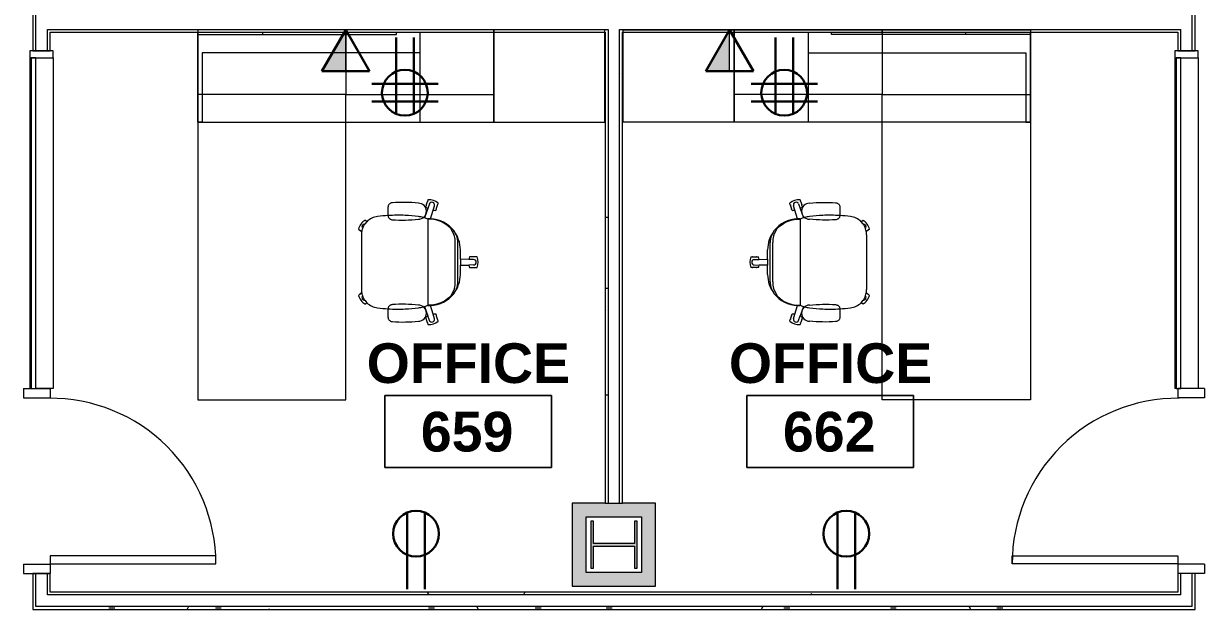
# Model space of a CAD drawing. Header units: inches. Extents: x -1180 to 2011, y -268 to 2143.
# Drawn here: x 895.5 to 1150.8, y 1236.2 to 1362.8 of the extents above; entities that cross this region are included whole.
import ezdxf

# ---------------------------------------------------------------- set-up
doc = ezdxf.new("R2010")
doc.units = ezdxf.units.IN
doc.header["$MEASUREMENT"] = 0
for name, color, linetype, lineweight in [('A-ANNO-NOTE', 131, 'Continuous', 13), ('A-AREA-IDEN', 2, 'Continuous', 9), ('A-DOOR', 31, 'Continuous', 13), ('A-DOOR-FRAM', 31, 'Continuous', 20), ('A-GLAZ-CURT', 52, 'Continuous', 9), ('A-GLAZ-CWMG', 51, 'Continuous', 13), ('A-WALL', 113, 'Continuous', 13), ('A-WALL-PATT', 111, 'Continuous', 13), ('I-FURN', 30, 'Continuous', 9), ('I-WALL', 2, 'Continuous', 13), ('S-COLS', 52, 'Continuous', 13)]:
    doc.layers.add(name, color=color, linetype=linetype, lineweight=lineweight)
doc.styles.add('Swis721 Lt BT_B', font='', dxfattribs={"height": 8.583975})
doc.styles.get('Swis721 Lt BT_B').set_extended_font_data('Swis721 Lt BT', bold=True)
pattern_1 = [(0, (0, 0), (30.72, 7.68), [1.267, -21.773, 1.267, -21.773, -122.88]), (0, (0, 0), (30.72, 7.68), [-46.08, 1.267, -44.813, 1.267, -21.773, -53.76]), (0, (0, 0), (30.72, 7.68), [-115.2, 1.267, -14.093, 1.267, -37.133]), (120, (11.52, 3.84), (-22.011075, 22.7643), [1.267, -21.773, 1.267, -21.773, -122.88]), (120, (11.52, 3.84), (-22.011075, 22.7643), [-46.08, 1.267, -44.813, 1.267, -21.773, -53.76]), (120, (11.52, 3.84), (-22.011075, 22.7643), [-115.2, 1.267, -14.093, 1.267, -37.133]), (240, (15.36, 19.2), (-8.708925, -30.4443), [1.267, -21.773, 1.267, -21.773, -122.88]), (240, (15.36, 19.2), (-8.708925, -30.4443), [-46.08, 1.267, -44.813, 1.267, -21.773, -53.76]), (240, (15.36, 19.2), (-8.708925, -30.4443), [-115.2, 1.267, -14.093, 1.267, -37.133])]

# ---------------------------------------------------------------- blocks, each defined once
blk = doc.blocks.new('HP-Bearing Pile-Column - HP10X57-5580024-6TH FLOOR POWER _ SIGNAL')
at = {"layer": 'S-COLS', "lineweight": 9}
blk.add_hatch(color=7, dxfattribs=at).paths.add_polyline_path([(-5.1, 5), (-5.1, 4.435), (-0.2825, 4.435), (-0.2825, -4.435), (-5.1, -4.435), (-5.1, -5), (5.1, -5), (5.1, -4.435), (0.2825, -4.435), (0.2825, 4.435), (5.1, 4.435), (5.1, 5), (-4.9623, 5)], flags=0)
at = {"layer": 'S-COLS', "color": 8, "lineweight": 20}
for p, q in [((5.1, 5), (-5.1, 5)), ((-5.1, 5), (-5.1, 4.435)), ((-5.1, 4.435), (-0.2825, 4.435)), ((-0.2825, 4.435), (-0.2825, -4.435)), ((0.2825, -4.435), (0.2825, 4.435)), ((0.2825, 4.435), (5.1, 4.435)), ((5.1, 4.435), (5.1, 5)), ((-0.2825, -4.435), (-5.1, -4.435)), ((-5.1, -4.435), (-5.1, -5)), ((-5.1, -5), (5.1, -5)), ((5.1, -4.435), (0.2825, -4.435)), ((5.1, -5), (5.1, -4.435))]:
    blk.add_line(p, q, dxfattribs=at)
blk = doc.blocks.new('Single Flush - OTJ_SOLIDFLUSH_ALUM-5011040-6TH FLOOR POWER _ SIGNAL')
at = {"layer": 'A-DOOR', "lineweight": 20}
for p, q in [((16.15625, -1.875), (17.90625, -1.875)), ((16.15625, -37.6875), (16.15625, -1.875)), ((17.90625, -1.875), (17.90625, -37.6875)), ((17.90625, -37.6875), (16.15625, -37.6875))]:
    blk.add_line(p, q, dxfattribs=at)
at = {"layer": 'A-DOOR', "lineweight": 9}
blk.add_arc((17.90625, -1.875), 35.8125, 179.5, 270, dxfattribs=at)
at = {"layer": 'A-DOOR-FRAM'}
for p, q in [((-20, 3.875), (-20, -1.875)), ((-20, 3.875), (-18, 3.875)), ((-18, 3.875), (-18, -1.875)), ((18.000004, 3.875), (18.000004, -1.875)), ((18.000004, 3.875), (20.000004, 3.875)), ((20.000004, 3.875), (20.000004, -1.875)), ((-20, -1.875), (-18, -1.875)), ((18.000004, -1.875), (20.000004, -1.875))]:
    blk.add_line(p, q, dxfattribs=at)
blk = doc.blocks.new('Single Flush - OTJ_SOLIDFLUSH_ALUM-5015488-6TH FLOOR POWER _ SIGNAL')
at = {"layer": 'A-DOOR', "lineweight": 20}
for p, q in [((16.15625, 37.6875), (16.15625, 1.875)), ((17.90625, 37.6875), (16.15625, 37.6875)), ((17.90625, 1.875), (17.90625, 37.6875)), ((16.15625, 1.875), (17.90625, 1.875))]:
    blk.add_line(p, q, dxfattribs=at)
at = {"layer": 'A-DOOR', "lineweight": 9}
blk.add_arc((17.90625, 1.875), 35.8125, 90, 180.5, dxfattribs=at)
at = {"layer": 'A-DOOR-FRAM'}
for p, q in [((-20, -3.875), (-20, 1.875)), ((-20, 1.875), (-18, 1.875)), ((-18, -3.875), (-18, 1.875)), ((18.000004, -3.875), (18.000004, 1.875)), ((18.000004, 1.875), (20.000004, 1.875)), ((20.000004, -3.875), (20.000004, 1.875)), ((-20, -3.875), (-18, -3.875)), ((18.000004, -3.875), (20.000004, -3.875))]:
    blk.add_line(p, q, dxfattribs=at)
blk = doc.blocks.new('Table-Teknion-Credenza_Top_for_Freestanding_Storage - CJCT20064-V79-6TH FLOOR POWER _ SIGNAL')
at = {"layer": 'I-FURN'}
for p, q in [((-32, 9.46), (-32, 9)), ((-32, 9), (-32, -10)), ((32, -4), (32, 9.46)), ((32, -10), (32, -4)), ((-32, -10), (32, -10))]:
    blk.add_line(p, q, dxfattribs=at)
blk = doc.blocks.new('Storage-Teknion-Wall_Panel_Open_Shelves - CJWO3HF1432-V35-6TH FLOOR POWER _ SIGNAL')
at = {"layer": 'I-FURN'}
for p, q in [((16, 1), (-16, 1)), ((-16, 1), (-16, -13)), ((16, -13), (16, 1)), ((-16, -13), (16, -13))]:
    blk.add_line(p, q, dxfattribs=at)
blk = doc.blocks.new('Storage-Teknion-Wall_Panel_Under_Wall_Mount_Storage_Tackable - CJWUT2HF32-V36-6TH FLOOR POWER _ SIGNAL')
at = {"layer": 'I-FURN'}
for p, q in [((16, 0), (-16, 0)), ((-16, 0), (-16, -1)), ((-16, -1), (16, -1)), ((16, -1), (16, 0))]:
    blk.add_line(p, q, dxfattribs=at)
blk = doc.blocks.new('Support-Teknion-Power_Trunk_with_End_Gable - CJPTG292048-V80-6TH FLOOR POWER _ SIGNAL')
at = {"layer": 'I-FURN'}
for p, q in [((23, 15), (24, 15)), ((23, 9), (23, 15)), ((24, 15), (24, 9)), ((23, 0), (23, 9)), ((24, 9), (24, -4)), ((-24, 0), (-8, 0)), ((-24, -4.46), (-24, 0)), ((-8, 0), (23, 0)), ((-19, -4), (-19, -4.46)), ((10, -4), (-19, -4)), ((10, -4.46), (10, -4)), ((24, -4), (24, -4.46))]:
    blk.add_line(p, q, dxfattribs=at)
blk = doc.blocks.new('Table-Teknion-Run_Off_Fixed_Journal_Leg - CJRF3266-5487157-6TH FLOOR POWER _ SIGNAL')
at = {"layer": 'I-FURN'}
for p, q in [((33, 16), (-33, 16)), ((-33, 16), (-33, -16)), ((33, -16), (33, 16)), ((-33, -16), (33, -16))]:
    blk.add_line(p, q, dxfattribs=at)
blk = doc.blocks.new('Storage-Teknion-Tower_Pedestal_Coat_and_Open_Shelves - CJTPF692024-5487170-6TH FLOOR POWER _ SIGNAL')
at = {"layer": 'I-FURN'}
for p, q in [((12, 20), (-12, 20)), ((-12, 20), (-12, 0)), ((12, 0), (12, 20)), ((-12, 0), (12, 0))]:
    blk.add_line(p, q, dxfattribs=at)
blk = doc.blocks.new('Chair-Teknion-Projek - No Headrest_  Fixed T-Arms-5429065-6TH FLOOR POWER _ SIGNAL')
at = {"layer": 'I-FURN'}
for p, q in [((-1.18, 13.82), (-1.18, 13.45)), ((-1.18, 13.33), (-1.18, 12.66)), ((-0.6, 13.04), (-0.61, 12.02)), ((0.6, 13.04), (0.61, 12.02)), ((1.18, 13.45), (1.18, 13.82)), ((1.18, 12.66), (1.18, 13.33)), ((-1.18, 12.54), (-1.18, 12.17)), ((-0.61, 12.02), (-0.63, 10.17)), ((0.64, 10.17), (0.61, 12.02)), ((1.18, 12.17), (1.18, 12.54)), ((4.23, 9.61), (-4.23, 9.61)), ((4.23, 9.07), (-4.23, 9.07)), ((-0.63, 10.17), (-2.65, 10.17)), ((-0.63, 10.17), (0.64, 10.17)), ((2.65, 10.17), (0.64, 10.17)), ((-12.42, 5.28), (-12.78, 5.39)), ((-11.67, 5.03), (-12.31, 5.24)), ((12.31, 5.24), (11.67, 5.03)), ((12.78, 5.39), (12.42, 5.28)), ((-13.51, 3.15), (-13.15, 3.03)), ((-13.04, 2.99), (-12.4, 2.79)), ((-12.59, 3.46), (-11.62, 3.13)), ((-12.29, 2.75), (-11.93, 2.64)), ((-11.24, 4.3), (-12.21, 4.6)), ((-11.2, 4.88), (-11.56, 5)), ((-9.39, 3.16), (9.39, 3.16)), ((11.56, 5), (11.2, 4.88)), ((12.22, 4.6), (11.24, 4.3)), ((12.59, 3.46), (11.62, 3.13)), ((11.93, 2.64), (12.29, 2.75)), ((12.4, 2.79), (13.04, 2.99)), ((13.15, 3.03), (13.51, 3.15)), ((-11.87, -5.48), (-11.02, -5.48)), ((-11.02, -5.48), (-10.17, -5.48)), ((10.17, -5.48), (11.02, -5.48)), ((11.02, -5.48), (11.87, -5.48)), ((-8.86, -10.18), (-9.08, -10.49)), ((-8.76, -10.04), (-8.79, -10.09)), ((8.79, -10.09), (8.76, -10.04)), ((9.08, -10.49), (8.86, -10.18)), ((-7.17, -11.87), (-6.95, -11.57)), ((-6.88, -11.48), (-6.65, -11.17)), ((-5.91, -11.24), (5.91, -11.24)), ((6.65, -11.17), (6.88, -11.48)), ((6.95, -11.57), (7.17, -11.87))]:
    blk.add_line(p, q, dxfattribs=at)
at = {"layer": 'I-FURN', "flags": 128}
for points in [[(-11.62, 3.13), (-10.6, 2.79), (-9.58, 2.44)], [(-9.39, 3.72), (-10.32, 4.01), (-11.24, 4.3)], [(11.24, 4.3), (10.32, 4.01), (9.39, 3.72)], [(9.58, 2.44), (10.6, 2.79), (11.62, 3.13)]]:
    blk.add_lwpolyline(points, dxfattribs=at)
at = {"layer": 'I-FURN'}
for centre, radius, start, end in [((0, 10.37), 3.64, 71.0766, 108.9234), ((-1.12, 13.45), 0.062, 180, 255.4949), ((-1.12, 13.33), 0.062, 104.5051, 180), ((0, 12.99), 0.6, 4.6052, 175.3948), ((1.12, 13.45), 0.062, 284.5051, 0), ((1.12, 13.33), 0.062, 0, 75.4949), ((-1.12, 12.66), 0.062, 180, 255.4949), ((-1.12, 12.54), 0.062, 104.5051, 180), ((0, 15.62), 3.65, 251.125, 260.3423), ((0, 15.62), 3.65, 279.6577, 288.875), ((1.12, 12.66), 0.062, 284.5051, 0), ((1.12, 12.54), 0.062, 360, 75.4949), ((-2.64, 3.42), 6.76, 128.2502, 177.4222), ((-2.65, 3.42), 6.75, 90, 128.2502), ((-4.23, 5.34), 4.26, 110.8332, 127.5604), ((-4.23, 5.34), 4.26, 90, 110.8332), ((-4.46, 4.82), 4.25, 86.8142, 106.3928), ((2.65, 3.42), 6.75, 51.7498, 90), ((4.23, 5.34), 4.26, 69.1668, 90), ((4.46, 4.82), 4.25, 73.6072, 93.1858), ((4.23, 5.34), 4.26, 52.4396, 69.1668), ((2.64, 3.42), 6.76, 2.5778, 51.7498), ((-9.87, 3.21), 3.64, 143.0766, 180.9234), ((-12.44, 5.22), 0.062, 356.5051, 72), ((-12.33, 5.18), 0.062, 72, 147.4949), ((12.33, 5.18), 0.062, 32.5051, 108), ((12.44, 5.22), 0.062, 108, 183.4949), ((9.87, 3.21), 3.64, 359.0766, 36.9234), ((-13.13, 3.09), 0.062, 252, 327.4949), ((-13.02, 3.05), 0.062, 176.5051, 252), ((-12.36, 4.01), 0.6, 75.7003, 247.3948), ((-11.07, 1.13), 1.68, 88.2371, 181.0514), ((-12.38, 2.85), 0.062, 252, 327.4949), ((-12.27, 2.81), 0.062, 176.5051, 252), ((-14.86, 4.83), 3.65, 323.125, 332.3423), ((-11.69, 4.98), 0.062, 356.5051, 72), ((-11.58, 4.94), 0.062, 72, 147.4949), ((-14.86, 4.83), 3.65, 351.6577, 0.875), ((-10.97, 1.13), 1.68, 358.9487, 91.7629), ((-5.24, 1.24), 4.5, 154.7303, 164.55), ((-3.3, 3.44), 6.1, 177.3817, 182.6183), ((10.97, 1.13), 1.68, 88.2371, 181.0513), ((5.25, 1.25), 4.49, 15.4405, 25.2792), ((2.64, 3.42), 6.76, 357.851, 2.702), ((11.07, 1.13), 1.68, 358.9486, 91.7629), ((14.86, 4.83), 3.65, 179.125, 188.3423), ((11.58, 4.94), 0.062, 32.5051, 108), ((14.86, 4.83), 3.65, 207.6577, 216.875), ((11.69, 4.98), 0.062, 108, 183.4949), ((12.36, 4.01), 0.6, 292.6052, 103.3948), ((12.27, 2.81), 0.062, 288, 3.4949), ((12.38, 2.85), 0.062, 212.5051, 288), ((13.02, 3.05), 0.062, 288, 3.4949), ((13.13, 3.09), 0.062, 212.5051, 288), ((24.25, -3.32), 34.4, 172.6337, 177.3404), ((-1.73, 0.04), 8.21, 165.0008, 172.6326), ((-1.73, 0.04), 8.21, 163.0114, 165.0008), ((1.73, 0.04), 8.21, 14.9992, 16.9886), ((1.73, 0.04), 8.21, 7.3674, 14.9992), ((-24.25, -3.32), 34.4, 2.6596, 7.3663), ((24.63, -3.33), 34.78, 177.4079, 183.5219), ((-24.63, -3.33), 34.78, 356.4781, 2.5921), ((24.63, -3.33), 34.78, 183.5219, 187.2835), ((-24.63, -3.33), 34.78, 352.7165, 356.4781), ((-5.91, -7.24), 4, 187.2835, 224.5938), ((-8.81, -10.22), 0.062, 68.5051, 144), ((-8.74, -10.12), 0.062, 144, 219.4949), ((-5.91, -7.24), 4, 224.5938, 259.2841), ((5.91, -7.24), 4, 280.7159, 315.4062), ((5.91, -7.24), 4, 315.4062, 352.7165), ((8.74, -10.12), 0.062, 320.5051, 36), ((8.81, -10.22), 0.062, 36, 111.4949), ((-6.1, -8.39), 3.64, 215.0766, 252.9234), ((-7.64, -10.51), 0.6, 177.9823, 306.3956), ((-6.93, -11.44), 0.062, 248.5051, 324), ((-7, -11.54), 0.062, 324, 39.4949), ((-5.91, -7.24), 4, 259.2841, 270), ((5.91, -7.24), 4, 270, 280.7159), ((6.93, -11.44), 0.062, 216, 291.4949), ((7, -11.54), 0.062, 140.5051, 216), ((6.1, -8.39), 3.64, 287.0766, 324.9234), ((7.64, -10.51), 0.6, 233.6044, 2.0177)]:
    blk.add_arc(centre, radius, start, end, dxfattribs=at)
for points in [[(-5.66, 8.9), (-8.07, 8.21), (-9.33, 5.79), (-9.33, 3.16)], [(5.66, 8.9), (8.07, 8.21), (9.33, 5.79), (9.33, 3.16)], [(-12.75, 1.09), (-12.85, 0.16), (-12.97, -1.72), (-12.93, -3.6), (-12.86, -4.54)], [(-9.18, -4.54), (-9.11, -3.6), (-9.06, -1.72), (-9.18, 0.16), (-9.29, 1.09)], [(9.29, 1.09), (9.18, 0.16), (9.06, -1.72), (9.11, -3.6), (9.18, -4.54)], [(12.86, -4.54), (12.93, -3.6), (12.97, -1.72), (12.85, 0.16), (12.75, 1.09)], [(-12.86, -4.54), (-12.85, -4.63), (-12.82, -4.79), (-12.71, -5.02), (-12.55, -5.21), (-12.35, -5.36), (-12.12, -5.46), (-11.95, -5.48), (-11.87, -5.48)], [(-10.17, -5.48), (-10.08, -5.48), (-9.92, -5.46), (-9.68, -5.36), (-9.48, -5.21), (-9.32, -5.02), (-9.21, -4.79), (-9.18, -4.63), (-9.18, -4.54)], [(9.18, -4.54), (9.18, -4.63), (9.21, -4.79), (9.32, -5.02), (9.48, -5.21), (9.68, -5.36), (9.92, -5.46), (10.08, -5.48), (10.17, -5.48)], [(11.87, -5.48), (11.95, -5.48), (12.12, -5.46), (12.35, -5.36), (12.55, -5.21), (12.71, -5.02), (12.82, -4.79), (12.85, -4.63), (12.86, -4.54)]]:
    blk.add_open_spline(points, degree=3, dxfattribs=at)
blk = doc.blocks.new('Storage-Teknion-Pedestal_Unfinished_Top_2_High - CJPCSB2016-V81-6TH FLOOR POWER _ SIGNAL')
at = {"layer": 'I-FURN'}
for p, q in [((-8, 19.46), (-8, 6)), ((8, 6), (8, 19.46)), ((-8, 6), (-8, 0)), ((8, 0), (8, 6)), ((-8, 0), (8, 0))]:
    blk.add_line(p, q, dxfattribs=at)
blk = doc.blocks.new('Table-Teknion-Credenza_Top_for_Freestanding_Storage - CJCT20064-5502738-6TH FLOOR POWER _ SIGNAL')
at = {"layer": 'I-FURN'}
for p, q in [((-32, 10), (32, 10)), ((-32, -9), (-32, 10)), ((32, 10), (32, 4)), ((32, 4), (32, -9.46)), ((-32, -9.46), (-32, -9))]:
    blk.add_line(p, q, dxfattribs=at)
blk = doc.blocks.new('Storage-Teknion-Wall_Panel_Open_Shelves - CJWO3HF1432-5502739-6TH FLOOR POWER _ SIGNAL')
at = {"layer": 'I-FURN'}
for p, q in [((-16, 13), (16, 13)), ((-16, -1), (-16, 13)), ((16, 13), (16, -1)), ((16, -1), (-16, -1))]:
    blk.add_line(p, q, dxfattribs=at)
blk = doc.blocks.new('Storage-Teknion-Wall_Panel_Under_Wall_Mount_Storage_Tackable - CJWUT2HF32-5502740-6TH FLOOR POWER _ SIGNAL')
at = {"layer": 'I-FURN'}
for p, q in [((-16, 1), (16, 1)), ((-16, 0), (-16, 1)), ((16, 0), (-16, 0)), ((16, 1), (16, 0))]:
    blk.add_line(p, q, dxfattribs=at)
blk = doc.blocks.new('Support-Teknion-Power_Trunk_with_End_Gable - CJPTG292048-5487137-6TH FLOOR POWER _ SIGNAL')
at = {"layer": 'I-FURN'}
for p, q in [((-24, 4.46), (-24, 0)), ((-19, 4), (-19, 4.46)), ((10, 4), (-19, 4)), ((10, 4.46), (10, 4)), ((24, 4), (24, 4.46)), ((24, -9), (24, 4)), ((-24, 0), (-8, 0)), ((-8, 0), (23, 0)), ((23, 0), (23, -9)), ((23, -9), (23, -15)), ((24, -15), (24, -9)), ((23, -15), (24, -15))]:
    blk.add_line(p, q, dxfattribs=at)
blk = doc.blocks.new('Table-Teknion-Run_Off_Fixed_Journal_Leg - CJRF3266-5502741-6TH FLOOR POWER _ SIGNAL')
at = {"layer": 'I-FURN'}
for p, q in [((-33, 16), (33, 16)), ((-33, -16), (-33, 16)), ((33, 16), (33, -16)), ((33, -16), (-33, -16))]:
    blk.add_line(p, q, dxfattribs=at)
blk = doc.blocks.new('Storage-Teknion-Tower_Pedestal_Coat_and_Open_Shelves - CJTPF692024-5502742-6TH FLOOR POWER _ SIGNAL')
at = {"layer": 'I-FURN'}
for p, q in [((-12, 0), (12, 0)), ((-12, -20), (-12, 0)), ((12, 0), (12, -20)), ((12, -20), (-12, -20))]:
    blk.add_line(p, q, dxfattribs=at)
blk = doc.blocks.new('Chair-Teknion-Projek - No Headrest_  Fixed T-Arms-V61-6TH FLOOR POWER _ SIGNAL')
at = {"layer": 'I-FURN'}
for p, q in [((-8.86, 10.18), (-9.08, 10.49)), ((-7.17, 11.87), (-6.95, 11.57)), ((-6.88, 11.48), (-6.65, 11.17)), ((-5.91, 11.24), (5.91, 11.24)), ((6.65, 11.17), (6.88, 11.48)), ((6.95, 11.57), (7.17, 11.87)), ((9.08, 10.49), (8.86, 10.18)), ((-8.76, 10.04), (-8.79, 10.09)), ((8.79, 10.09), (8.76, 10.04)), ((-11.87, 5.48), (-11.02, 5.48)), ((-11.02, 5.48), (-10.17, 5.48)), ((10.17, 5.48), (11.02, 5.48)), ((11.02, 5.48), (11.87, 5.48)), ((-13.51, -3.15), (-13.15, -3.03)), ((-13.04, -2.99), (-12.4, -2.79)), ((-12.59, -3.46), (-11.62, -3.13)), ((-11.67, -5.03), (-12.31, -5.24)), ((-12.29, -2.75), (-11.93, -2.64)), ((-11.24, -4.3), (-12.21, -4.6)), ((-11.2, -4.88), (-11.56, -5)), ((-9.39, -3.16), (9.39, -3.16)), ((11.56, -5), (11.2, -4.88)), ((12.22, -4.6), (11.24, -4.3)), ((12.59, -3.46), (11.62, -3.13)), ((12.31, -5.24), (11.67, -5.03)), ((11.93, -2.64), (12.29, -2.75)), ((12.4, -2.79), (13.04, -2.99)), ((13.15, -3.03), (13.51, -3.15)), ((-12.42, -5.28), (-12.78, -5.39)), ((12.78, -5.39), (12.42, -5.28)), ((4.23, -9.07), (-4.23, -9.07)), ((4.23, -9.61), (-4.23, -9.61)), ((-0.63, -10.17), (-2.65, -10.17)), ((-0.61, -12.02), (-0.63, -10.17)), ((-0.63, -10.17), (0.64, -10.17)), ((0.64, -10.17), (0.61, -12.02)), ((2.65, -10.17), (0.64, -10.17)), ((-1.18, -12.54), (-1.18, -12.17)), ((-1.18, -13.33), (-1.18, -12.66)), ((-0.6, -13.04), (-0.61, -12.02)), ((0.6, -13.04), (0.61, -12.02)), ((1.18, -12.17), (1.18, -12.54)), ((1.18, -12.66), (1.18, -13.33)), ((-1.18, -13.82), (-1.18, -13.45)), ((1.18, -13.45), (1.18, -13.82))]:
    blk.add_line(p, q, dxfattribs=at)
at = {"layer": 'I-FURN', "flags": 128}
for points in [[(-11.62, -3.13), (-10.6, -2.79), (-9.58, -2.44)], [(9.58, -2.44), (10.6, -2.79), (11.62, -3.13)], [(-9.39, -3.72), (-10.32, -4.01), (-11.24, -4.3)], [(11.24, -4.3), (10.32, -4.01), (9.39, -3.72)]]:
    blk.add_lwpolyline(points, dxfattribs=at)
at = {"layer": 'I-FURN'}
for centre, radius, start, end in [((-6.1, 8.39), 3.64, 107.0766, 144.9234), ((-5.91, 7.24), 4, 100.7159, 135.4062), ((-7.64, 10.51), 0.6, 53.6044, 182.0177), ((-7, 11.54), 0.062, 320.5051, 36), ((-6.93, 11.44), 0.062, 36, 111.4949), ((-5.91, 7.24), 4, 90, 100.7159), ((5.91, 7.24), 4, 79.2841, 90), ((5.91, 7.24), 4, 44.5938, 79.2841), ((6.93, 11.44), 0.062, 68.5051, 144), ((7, 11.54), 0.062, 144, 219.4949), ((6.1, 8.39), 3.64, 35.0766, 72.9234), ((7.64, 10.51), 0.6, 357.9823, 126.3956), ((24.63, 3.33), 34.78, 172.7165, 176.4781), ((-5.91, 7.24), 4, 135.4062, 172.7165), ((-8.81, 10.22), 0.062, 216, 291.4949), ((-8.74, 10.12), 0.062, 140.5051, 216), ((5.91, 7.24), 4, 7.2835, 44.5938), ((8.81, 10.22), 0.062, 248.5051, 324), ((8.74, 10.12), 0.062, 324, 39.4949), ((-24.63, 3.33), 34.78, 3.5219, 7.2835), ((24.63, 3.33), 34.78, 176.4781, 182.5921), ((-24.63, 3.33), 34.78, 357.4079, 3.5219), ((24.25, 3.32), 34.4, 182.6596, 187.3663), ((-24.25, 3.32), 34.4, 352.6337, 357.3404), ((-11.07, -1.13), 1.68, 178.9486, 271.7629), ((-10.97, -1.13), 1.68, 268.2371, 1.0513), ((-1.73, -0.04), 8.21, 187.3674, 194.9992), ((-1.73, -0.04), 8.21, 194.9992, 196.9886), ((-5.24, -1.24), 4.5, 195.45, 205.2697), ((10.97, -1.13), 1.68, 178.9487, 271.7629), ((5.25, -1.25), 4.49, 334.7208, 344.5595), ((1.73, -0.04), 8.21, 343.0114, 345.0008), ((1.73, -0.04), 8.21, 345.0008, 352.6326), ((11.07, -1.13), 1.68, 268.2371, 1.0514), ((-9.87, -3.21), 3.64, 179.0766, 216.9234), ((-13.13, -3.09), 0.062, 32.5051, 108), ((-13.02, -3.05), 0.062, 108, 183.4949), ((-12.36, -4.01), 0.6, 112.6052, 284.2997), ((-12.38, -2.85), 0.062, 32.5051, 108), ((-12.27, -2.81), 0.062, 108, 183.4949), ((-14.86, -4.83), 3.65, 27.6577, 36.875), ((-11.69, -4.98), 0.062, 288, 3.4949), ((-11.58, -4.94), 0.062, 212.5051, 288), ((-14.86, -4.83), 3.65, 359.125, 8.3423), ((-3.3, -3.44), 6.1, 177.3817, 182.6183), ((-2.64, -3.42), 6.76, 182.5778, 231.7498), ((2.64, -3.42), 6.76, 308.2502, 357.4222), ((2.64, -3.42), 6.76, 357.298, 2.149), ((14.86, -4.83), 3.65, 171.6577, 180.875), ((11.58, -4.94), 0.062, 252, 327.4949), ((14.86, -4.83), 3.65, 143.125, 152.3423), ((11.69, -4.98), 0.062, 176.5051, 252), ((12.36, -4.01), 0.6, 256.6052, 67.3948), ((12.27, -2.81), 0.062, 356.5051, 72), ((12.38, -2.85), 0.062, 72, 147.4949), ((9.87, -3.21), 3.64, 323.0766, 0.9234), ((13.02, -3.05), 0.062, 356.5051, 72), ((13.13, -3.09), 0.062, 72, 147.4949), ((-12.44, -5.22), 0.062, 288, 3.4949), ((-12.33, -5.18), 0.062, 212.5051, 288), ((12.33, -5.18), 0.062, 252, 327.4949), ((12.44, -5.22), 0.062, 176.5051, 252), ((-2.65, -3.42), 6.75, 231.7498, 270), ((-4.23, -5.34), 4.26, 232.4396, 249.1668), ((-4.23, -5.34), 4.26, 249.1668, 270), ((-4.46, -4.82), 4.25, 253.6072, 273.1858), ((2.65, -3.42), 6.75, 270, 308.2502), ((4.46, -4.82), 4.25, 266.8142, 286.3928), ((4.23, -5.34), 4.26, 270, 290.8332), ((4.23, -5.34), 4.26, 290.8332, 307.5604), ((0, -15.62), 3.65, 99.6577, 108.875), ((-1.12, -12.54), 0.062, 180, 255.4949), ((-1.12, -12.66), 0.062, 104.5051, 180), ((0, -15.62), 3.65, 71.125, 80.3423), ((1.12, -12.54), 0.062, 284.5051, 0), ((1.12, -12.66), 0.062, 360, 75.4949), ((-1.12, -13.33), 0.062, 180, 255.4949), ((-1.12, -13.45), 0.062, 104.5051, 180), ((0, -10.37), 3.64, 251.0766, 288.9234), ((0, -12.99), 0.6, 184.6052, 355.3948), ((1.12, -13.33), 0.062, 284.5051, 360), ((1.12, -13.45), 0.062, 360, 75.4949)]:
    blk.add_arc(centre, radius, start, end, dxfattribs=at)
for points in [[(-12.86, 4.54), (-12.85, 4.63), (-12.82, 4.79), (-12.71, 5.02), (-12.55, 5.21), (-12.35, 5.36), (-12.12, 5.46), (-11.95, 5.48), (-11.87, 5.48)], [(-10.17, 5.48), (-10.08, 5.48), (-9.92, 5.46), (-9.68, 5.36), (-9.48, 5.21), (-9.32, 5.02), (-9.21, 4.79), (-9.18, 4.63), (-9.18, 4.54)], [(9.18, 4.54), (9.18, 4.63), (9.21, 4.79), (9.32, 5.02), (9.48, 5.21), (9.68, 5.36), (9.92, 5.46), (10.08, 5.48), (10.17, 5.48)], [(11.87, 5.48), (11.95, 5.48), (12.12, 5.46), (12.35, 5.36), (12.55, 5.21), (12.71, 5.02), (12.82, 4.79), (12.85, 4.63), (12.86, 4.54)], [(-12.75, -1.09), (-12.85, -0.16), (-12.97, 1.72), (-12.93, 3.6), (-12.86, 4.54)], [(-9.18, 4.54), (-9.11, 3.6), (-9.06, 1.72), (-9.18, -0.16), (-9.29, -1.09)], [(9.29, -1.09), (9.18, -0.16), (9.06, 1.72), (9.11, 3.6), (9.18, 4.54)], [(12.86, 4.54), (12.93, 3.6), (12.97, 1.72), (12.85, -0.16), (12.75, -1.09)], [(-5.66, -8.9), (-8.07, -8.21), (-9.33, -5.79), (-9.33, -3.16)], [(5.66, -8.9), (8.07, -8.21), (9.33, -5.79), (9.33, -3.16)]]:
    blk.add_open_spline(points, degree=3, dxfattribs=at)
blk = doc.blocks.new('Storage-Teknion-Pedestal_Unfinished_Top_2_High - CJPCSB2016-5502876-6TH FLOOR POWER _ SIGNAL')
at = {"layer": 'I-FURN'}
for p, q in [((-8, 0), (8, 0)), ((-8, -6), (-8, 0)), ((8, 0), (8, -6)), ((-8, -19.46), (-8, -6)), ((8, -6), (8, -19.46))]:
    blk.add_line(p, q, dxfattribs=at)
blk = doc.blocks.new('System Panel - Glazed-5827930-6TH FLOOR POWER _ SIGNAL')
at = {"layer": 'A-GLAZ-CURT', "lineweight": 13}
for p, q in [((35.77, 1.75), (-35.77, 1.75)), ((-35.77, 1.75), (-35.77, 0.75)), ((-35.77, 0.75), (35.77, 0.75)), ((35.77, 0.75), (35.77, 1.75))]:
    blk.add_line(p, q, dxfattribs=at)
blk = doc.blocks.new('Rectangular Mullion - 1_5_ x 2_5_ rectangular-5821026-6TH FLOOR POWER _ SIGNAL')
at = {"layer": 'A-GLAZ-CWMG', "lineweight": 20}
for p, q in [((-1.5, 3), (0, 3)), ((-1.5, -2), (-1.5, 3)), ((0, 3), (0, -2)), ((0, -2), (-1.5, -2))]:
    blk.add_line(p, q, dxfattribs=at)
blk = doc.blocks.new('Rectangular Mullion - 1_5_ x 2_5_ rectangular-5827925-6TH FLOOR POWER _ SIGNAL')
at = {"layer": 'A-GLAZ-CWMG', "lineweight": 9}
for p, q in [((-657.3, 1316.95), (-653.55, 1316.95)), ((-657.3, 1245.41), (-657.3, 1316.95)), ((-652.55, 1316.95), (-652.3, 1316.95)), ((-652.3, 1245.41), (-652.3, 1316.95))]:
    blk.add_line(p, q, dxfattribs=at)
blk = doc.blocks.new('Room Tag - Room Name and Number-3379422-6TH FLOOR POWER _ SIGNAL')
at = {"layer": 'A-AREA-IDEN'}
for p, q in [((-0.1881, -0.1636), (-0.1881, -0.0018)), ((-0.1881, -0.0018), (0.1869, -0.0018)), ((0.1869, -0.0018), (-0.1881, -0.0018)), ((-0.1881, -0.0018), (-0.1881, -0.1636)), ((0.1869, -0.0018), (0.1869, -0.1636)), ((0.1869, -0.1636), (0.1869, -0.0018)), ((0.1869, -0.1636), (-0.1881, -0.1636)), ((-0.1881, -0.1636), (0.1869, -0.1636))]:
    blk.add_line(p, q, dxfattribs=at)

msp = doc.modelspace()

# ---------------------------------------------------------------- hatches: boundary and pattern name
at = {"layer": 'A-ANNO-NOTE', "lineweight": 9}
for points in [[(965.15, 1352.56), (965.15, 1361.49), (959.99, 1352.56)], [(1042.99, 1352.56), (1048.15, 1352.56), (1048.15, 1361.49), (1047.8, 1360.89)]]:
    msp.add_hatch(color=256, dxfattribs=at).paths.add_polyline_path(points, flags=0)
at = {"layer": 'A-WALL-PATT', "lineweight": 9}
h = msp.add_hatch(dxfattribs=at)
h.set_pattern_fill('FP_1', color=256, style=0, pattern_type=2)
h.set_pattern_definition(pattern_1)
h.paths.add_polyline_path([(897.52, 1236.79), (898.15, 1236.79), (898.15, 1243.91), (897.52, 1243.91), (897.52, 1239.29)], flags=0)
h.paths.add_polyline_path([(897.52, 1356.95), (898.15, 1356.95), (898.15, 1368.7), (897.52, 1368.7), (897.52, 1361.58)], flags=0)
h.paths.add_polyline_path([(897.52, 1480.7), (898.15, 1480.7), (898.15, 1492.45), (897.52, 1492.45), (897.52, 1485.19)], flags=0)
h.paths.add_polyline_path([(897.52, 1604.45), (898.15, 1604.45), (898.15, 1811.66), (897.52, 1811.66), (897.52, 1611.58)], flags=0)
h = msp.add_hatch(dxfattribs=at)
h.set_pattern_fill('FP_1', color=256, style=0, pattern_type=2)
h.set_pattern_definition(pattern_1)
h.paths.add_polyline_path([(900.65, 1239.91), (901.27, 1239.91), (901.24, 1243.91), (900.65, 1243.91)], flags=0)
h.paths.add_polyline_path([(900.65, 1356.95), (901.27, 1356.95), (901.24, 1361.58), (900.65, 1361.58)], flags=0)
h.paths.add_polyline_path([(901.27, 1364.08), (901.24, 1368.7), (900.65, 1368.7), (900.65, 1364.08), (901.24, 1364.08)], flags=0)
h.paths.add_polyline_path([(900.65, 1480.7), (901.27, 1480.7), (901.24, 1485.33), (900.65, 1485.33), (900.65, 1485.19)], flags=0)
h.paths.add_polyline_path([(901.24, 1487.83), (901.27, 1487.83), (901.24, 1492.45), (900.65, 1492.45), (900.65, 1487.83)], flags=0)
h.paths.add_polyline_path([(901.24, 1604.45), (901.27, 1604.45), (901.24, 1609.08), (900.65, 1609.08), (900.65, 1604.45)], flags=0)
h.paths.add_polyline_path([(900.65, 1611.58), (901.27, 1611.58), (901.24, 1808.54), (900.65, 1808.54), (900.65, 1650.92)], flags=0)
h = msp.add_hatch(dxfattribs=at)
h.set_pattern_fill('FP_1', color=256, style=0, pattern_type=2)
h.set_pattern_definition(pattern_1)
h.paths.add_polyline_path([(1145.65, 1239.29), (1145.65, 1243.91), (1145.02, 1243.91), (1145.02, 1239.29)], flags=0)
h.paths.add_polyline_path([(1145.65, 1356.95), (1145.65, 1361.58), (1145.02, 1361.58), (1145.02, 1356.95)], flags=0)
h.paths.add_polyline_path([(1145.02, 1364.08), (1145.65, 1364.08), (1145.65, 1368.7), (1145.02, 1368.7), (1145.02, 1364.16)], flags=0)
h.paths.add_polyline_path([(1145.65, 1480.7), (1145.65, 1485.33), (1145.02, 1485.33), (1145.02, 1480.7)], flags=0)
h.paths.add_polyline_path([(1145.02, 1487.83), (1145.65, 1487.83), (1145.65, 1492.45), (1145.02, 1492.45), (1145.02, 1488.45)], flags=0)
h.paths.add_polyline_path([(1145.02, 1604.45), (1145.65, 1604.45), (1145.65, 1609.08), (1145.02, 1609.08), (1145.02, 1607.3)], flags=0)
h.paths.add_polyline_path([(1145.65, 1611.58), (1145.65, 1616.2), (1145.02, 1616.2), (1145.02, 1611.58)], flags=0)
h.paths.add_polyline_path([(1145.02, 1802.2), (1145.65, 1802.2), (1145.65, 1808.54), (1145.02, 1808.54), (1145.02, 1807.91)], flags=0)
h = msp.add_hatch(dxfattribs=at)
h.set_pattern_fill('FP_1', color=256, style=0, pattern_type=2)
h.set_pattern_definition(pattern_1)
h.paths.add_polyline_path([(1021.86, 1259.15), (1021.86, 1360.95), (1021.23, 1360.95), (1021.23, 1259.15)], flags=0)
h.paths.add_polyline_path([(1021.23, 1364.7), (1021.86, 1364.7), (1021.86, 1485.33), (1021.23, 1485.33), (1021.23, 1402.32)], flags=0)
h.paths.add_polyline_path([(1021.23, 1487.83), (1021.86, 1487.83), (1021.86, 1601.33), (1021.23, 1601.33), (1021.23, 1488.45)], flags=0)
h = msp.add_hatch(dxfattribs=at)
h.set_pattern_fill('FP_1', color=256, style=0, pattern_type=2)
h.set_pattern_definition(pattern_1)
h.paths.add_polyline_path([(1024.98, 1259.15), (1024.98, 1360.95), (1024.36, 1360.95), (1024.36, 1259.15)], flags=0)
h.paths.add_polyline_path([(1024.98, 1364.7), (1024.98, 1485.33), (1024.36, 1485.33), (1024.36, 1364.7)], flags=0)
h.paths.add_polyline_path([(1024.36, 1487.83), (1024.98, 1487.83), (1024.98, 1601.33), (1024.36, 1601.33), (1024.36, 1488.45)], flags=0)
h = msp.add_hatch(dxfattribs=at)
h.set_pattern_fill('FP_1', color=256, style=0, pattern_type=2)
h.set_pattern_definition(pattern_1)
h.paths.add_polyline_path([(901.9, 1360.95), (933.15, 1360.95), (933.15, 1361.49), (1021.15, 1361.49), (1021.15, 1360.95), (1021.86, 1360.95), (1021.86, 1361.58), (901.27, 1361.58), (901.27, 1360.95)], flags=0)
h.paths.add_polyline_path([(1144.4, 1360.95), (1145.02, 1360.95), (1145.02, 1361.58), (1024.36, 1361.58), (1024.36, 1360.95), (1025.15, 1360.95), (1025.15, 1361.49), (1113.15, 1361.49), (1113.15, 1360.95)], flags=0)
for points in [[(1014.11, 1241.15), (1017.11, 1241.15), (1017.11, 1259.15), (1014.11, 1259.15)], [(1024.98, 1256.15), (1032.11, 1256.15), (1032.11, 1259.15), (1017.11, 1259.15), (1017.11, 1256.15), (1024.36, 1256.15)], [(1032.11, 1241.15), (1032.11, 1256.15), (1029.11, 1256.15), (1029.11, 1241.15), (1031.07, 1241.15)], [(1024.98, 1241.15), (1029.11, 1241.15), (1029.11, 1244.15), (1017.11, 1244.15), (1017.11, 1241.15), (1024.36, 1241.15)]]:
    msp.add_hatch(color=7, dxfattribs=at).paths.add_polyline_path(points, flags=0)
h = msp.add_hatch(dxfattribs=at)
h.set_pattern_fill('FP_1', color=256, style=0, pattern_type=2)
h.set_pattern_definition(pattern_1)
h.paths.add_polyline_path([(1113.15, 1239.29), (1145.02, 1239.29), (1145.02, 1239.91), (900.65, 1239.91), (900.65, 1239.29), (1095.98, 1239.29)], flags=0)
h = msp.add_hatch(dxfattribs=at)
h.set_pattern_fill('FP_1', color=256, style=0, pattern_type=2)
h.set_pattern_definition(pattern_1)
h.paths.add_polyline_path([(897.52, 1236.16), (1148.15, 1236.16), (1148.15, 1236.79), (897.52, 1236.79), (897.52, 1236.59)], flags=0)

# ---------------------------------------------------------------- linework, layer by layer
at = {"layer": 'A-ANNO-NOTE', "lineweight": 9}
for p, q in [((965.15, 1361.49), (959.99, 1352.56)), ((965.15, 1352.56), (965.15, 1361.49)), ((1048.15, 1361.49), (1042.99, 1352.56)), ((1048.15, 1352.56), (1048.15, 1361.49)), ((959.99, 1352.56), (965.15, 1352.56)), ((1042.99, 1352.56), (1048.15, 1352.56))]:
    msp.add_line(p, q, dxfattribs=at)
at = {"layer": 'A-ANNO-NOTE', "lineweight": 30}
for p, q in [((965.15, 1361.49), (959.99, 1352.56)), ((965.15, 1361.49), (970.3, 1352.56)), ((1048.15, 1361.49), (1042.99, 1352.56)), ((1048.15, 1361.49), (1053.3, 1352.56)), ((976.03, 1359.84), (976.03, 1343.31)), ((979.86, 1359.84), (979.86, 1343.31)), ((1058.03, 1359.84), (1058.03, 1343.31)), ((1061.86, 1359.84), (1061.86, 1343.31)), ((970.3, 1352.56), (959.99, 1352.56)), ((1053.3, 1352.56), (1042.99, 1352.56)), ((985.12, 1349.79), (970.77, 1349.79)), ((1067.12, 1349.79), (1052.77, 1349.79)), ((985.12, 1345.96), (970.77, 1345.96)), ((1067.12, 1345.96), (1052.77, 1345.96)), ((978.44, 1240.56), (978.44, 1257.09)), ((982.27, 1240.56), (982.27, 1257.09)), ((1071.44, 1240.56), (1071.44, 1257.09)), ((1075.27, 1240.56), (1075.27, 1257.09))]:
    msp.add_line(p, q, dxfattribs=at)
for centre in [(977.94, 1347.88), (1059.94, 1347.88), (980.35, 1252.53), (1073.35, 1252.53)]:
    msp.add_circle(centre, 4.95, dxfattribs=at)
at = {"layer": 'A-WALL'}
for p, q in [((898.15, 1356.95), (898.15, 1368.7)), ((1148.15, 1356.95), (1148.15, 1368.7)), ((900.65, 1361.58), (1021.86, 1361.58)), ((900.65, 1356.95), (900.65, 1361.58)), ((1021.86, 1361.58), (1021.86, 1259.15)), ((1024.36, 1361.58), (1145.65, 1361.58)), ((1024.36, 1259.15), (1024.36, 1361.58)), ((1145.65, 1356.95), (1145.65, 1361.58)), ((1021.23, 1259.15), (1024.98, 1259.15)), ((898.15, 1236.79), (898.15, 1243.91)), ((900.65, 1239.29), (900.65, 1243.91)), ((1145.65, 1239.29), (1145.65, 1243.91)), ((1148.15, 1236.79), (1148.15, 1243.91)), ((1145.65, 1239.29), (900.65, 1239.29)), ((1148.15, 1236.79), (898.15, 1236.79))]:
    msp.add_line(p, q, dxfattribs=at)
at = {"layer": 'I-WALL'}
for p, q in [((897.52, 1368.7), (897.52, 1356.95)), ((1148.77, 1356.95), (1148.77, 1368.7)), ((901.27, 1360.95), (1021.23, 1360.95)), ((901.27, 1356.95), (901.27, 1360.95)), ((1021.23, 1360.95), (1021.23, 1259.15)), ((1024.98, 1360.95), (1145.02, 1360.95)), ((1024.98, 1259.15), (1024.98, 1360.95)), ((1145.02, 1360.95), (1145.02, 1356.95)), ((897.52, 1356.95), (901.27, 1356.95)), ((1145.02, 1356.95), (1148.77, 1356.95)), ((897.52, 1243.91), (897.52, 1236.16)), ((901.27, 1243.91), (897.52, 1243.91)), ((901.27, 1239.91), (901.27, 1243.91)), ((1145.02, 1243.91), (1145.02, 1239.91)), ((1148.77, 1243.91), (1145.02, 1243.91)), ((1148.77, 1236.16), (1148.77, 1243.91)), ((1145.02, 1239.91), (901.27, 1239.91)), ((897.52, 1236.16), (1148.77, 1236.16))]:
    msp.add_line(p, q, dxfattribs=at)
at = {"layer": 'I-WALL', "color": 8, "lineweight": 20}
for p, q in [((1014.11, 1259.15), (1014.11, 1241.15)), ((1021.23, 1259.15), (1014.11, 1259.15)), ((1032.11, 1259.15), (1024.98, 1259.15)), ((1032.11, 1241.15), (1032.11, 1259.15)), ((1017.11, 1244.15), (1017.11, 1256.15)), ((1017.11, 1256.15), (1029.11, 1256.15)), ((1029.11, 1256.15), (1029.11, 1244.15)), ((1029.11, 1244.15), (1017.11, 1244.15)), ((1014.11, 1241.15), (1032.11, 1241.15))]:
    msp.add_line(p, q, dxfattribs=at)

# ---------------------------------------------------------------- block references
at = {"layer": 'A-AREA-IDEN', "xscale": 95.99999999999994, "yscale": 95.99999999999994, "zscale": 95.99999999999994}
for p in [(991.66, 1282.56), (1069.95, 1282.56)]:
    msp.add_blockref('Room Tag - Room Name and Number-3379422-6TH FLOOR POWER _ SIGNAL', p, dxfattribs=at)
at = {"layer": 'A-DOOR', "rotation": 269.9999999999999}
for name, p in [('Single Flush - OTJ_SOLIDFLUSH_ALUM-5015488-6TH FLOOR POWER _ SIGNAL', (899.4, 1263.91)), ('Single Flush - OTJ_SOLIDFLUSH_ALUM-5011040-6TH FLOOR POWER _ SIGNAL', (1146.9, 1263.91))]:
    msp.add_blockref(name, p, dxfattribs=at)
at = {"layer": 'A-GLAZ-CURT', "rotation": 89.99999999999987}
for p in [(898.9, 1319.68), (1146.4, 1319.68)]:
    msp.add_blockref('System Panel - Glazed-5827930-6TH FLOOR POWER _ SIGNAL', p, dxfattribs=at)
at = {"layer": 'A-GLAZ-CWMG', "lineweight": 9, "extrusion": (0, 0, -1), "rotation": 90.00000000000014}
for p in [(-898.9, 1356.95), (-1146.4, 1356.95)]:
    msp.add_blockref('Rectangular Mullion - 1_5_ x 2_5_ rectangular-5821026-6TH FLOOR POWER _ SIGNAL', p, dxfattribs=at)
at = {"layer": 'A-GLAZ-CWMG', "lineweight": 9, "rotation": 180}
for p in [(244.6, 2600.86), (492.1, 2600.86)]:
    msp.add_blockref('Rectangular Mullion - 1_5_ x 2_5_ rectangular-5827925-6TH FLOOR POWER _ SIGNAL', p, dxfattribs=at)
at = {"layer": 'I-FURN'}
for name, p in [('Storage-Teknion-Wall_Panel_Under_Wall_Mount_Storage_Tackable - CJWUT2HF32-V36-6TH FLOOR POWER _ SIGNAL', (949.15, 1361.49)), ('Table-Teknion-Credenza_Top_for_Freestanding_Storage - CJCT20064-V79-6TH FLOOR POWER _ SIGNAL', (965.15, 1351.49)), ('Storage-Teknion-Wall_Panel_Open_Shelves - CJWO3HF1432-V35-6TH FLOOR POWER _ SIGNAL', (981.15, 1360.49)), ('Storage-Teknion-Pedestal_Unfinished_Top_2_High - CJPCSB2016-V81-6TH FLOOR POWER _ SIGNAL', (989.15, 1341.49)), ('Storage-Teknion-Tower_Pedestal_Coat_and_Open_Shelves - CJTPF692024-5487170-6TH FLOOR POWER _ SIGNAL', (1009.15, 1341.49)), ('Support-Teknion-Power_Trunk_with_End_Gable - CJPTG292048-5487137-6TH FLOOR POWER _ SIGNAL', (1089.15, 1356.49))]:
    msp.add_blockref(name, p, dxfattribs=at)
for name, p, rotation in [('Support-Teknion-Power_Trunk_with_End_Gable - CJPTG292048-V80-6TH FLOOR POWER _ SIGNAL', (957.15, 1356.49), 180), ('Storage-Teknion-Tower_Pedestal_Coat_and_Open_Shelves - CJTPF692024-5502742-6TH FLOOR POWER _ SIGNAL', (1037.15, 1341.49), 180), ('Storage-Teknion-Wall_Panel_Open_Shelves - CJWO3HF1432-5502739-6TH FLOOR POWER _ SIGNAL', (1065.15, 1360.49), 180), ('Table-Teknion-Credenza_Top_for_Freestanding_Storage - CJCT20064-5502738-6TH FLOOR POWER _ SIGNAL', (1081.15, 1351.49), 180), ('Storage-Teknion-Pedestal_Unfinished_Top_2_High - CJPCSB2016-5502876-6TH FLOOR POWER _ SIGNAL', (1057.15, 1341.49), 180), ('Storage-Teknion-Wall_Panel_Under_Wall_Mount_Storage_Tackable - CJWUT2HF32-5502740-6TH FLOOR POWER _ SIGNAL', (1097.15, 1361.49), 180), ('Table-Teknion-Run_Off_Fixed_Journal_Leg - CJRF3266-5487157-6TH FLOOR POWER _ SIGNAL', (949.15, 1314.49), 89.9999999999999), ('Table-Teknion-Run_Off_Fixed_Journal_Leg - CJRF3266-5502741-6TH FLOOR POWER _ SIGNAL', (1097.15, 1314.49), 90.0000000000001), ('Chair-Teknion-Projek - No Headrest_  Fixed T-Arms-5429065-6TH FLOOR POWER _ SIGNAL', (979.77, 1311.24), 269.9999999999997), ('Chair-Teknion-Projek - No Headrest_  Fixed T-Arms-V61-6TH FLOOR POWER _ SIGNAL', (1066.52, 1311.24), 270.0000000000003)]:
    msp.add_blockref(name, p, dxfattribs=dict(at, rotation=rotation))
at = {"layer": 'S-COLS', "lineweight": 9, "rotation": 89.99999999999991}
msp.add_blockref('HP-Bearing Pile-Column - HP10X57-5580024-6TH FLOOR POWER _ SIGNAL', (1023.15, 1250.15), dxfattribs=at)

# ---------------------------------------------------------------- texts
at = {"layer": 'A-AREA-IDEN', "char_height": 8.584, "attachment_point": 2, "line_spacing_factor": 0.998538, "style": 'Swis721 Lt BT_B'}
for s, insert, width in [('OFFICE', (991.67, 1293.7), 49.572), ('OFFICE', (1069.96, 1293.7), 49.572), ('659', (991.39, 1278.88), 23.004), ('662', (1069.67, 1278.88), 23.004)]:
    msp.add_mtext(s, dxfattribs=dict(at, insert=insert, width=width))

doc.saveas('drawing.dxf')
